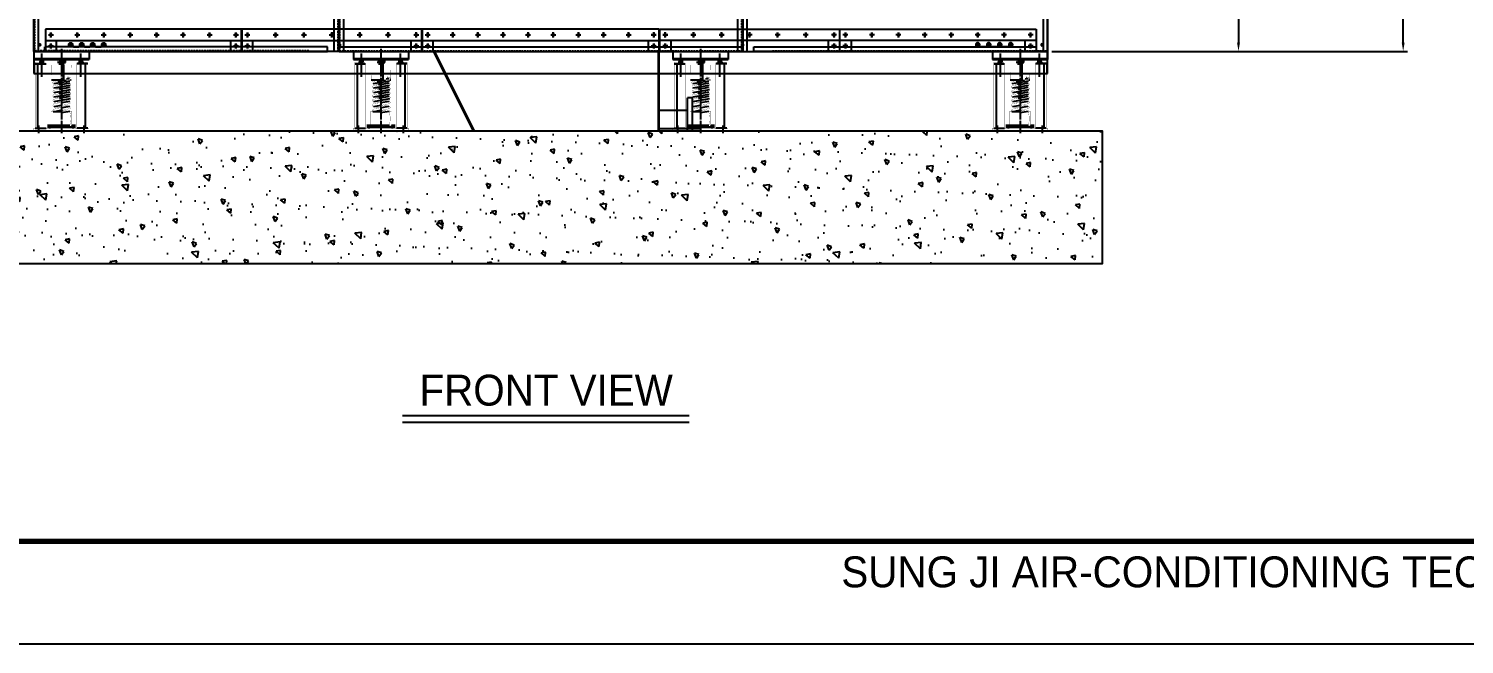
# Model space of a CAD drawing. Header units: millimetres. Extents: x 2760 to 22374, y 2628 to 16497.
# Drawn here: x 6053 to 12567, y 2628 to 5418 of the extents above; entities that cross this region are included whole.
import ezdxf
from ezdxf.enums import TextEntityAlignment as Align

# ---------------------------------------------------------------- set-up
doc = ezdxf.new("R2010")
doc.units = ezdxf.units.MM
doc.linetypes.add('CENTER', pattern=[65, 60, -2, 1, -2])
doc.linetypes.add('HIDDEN', pattern=[3, 2, -1])
doc.layers.get('DEFPOINTS').update_dxf_attribs({"color": 140})
for name, color, linetype in [('CENTER', 1, 'CENTER'), ('냉각탑_form', 1, 'Continuous'), ('냉각탑_text', 3, 'Continuous'), ('숨은선', 5, 'HIDDEN')]:
    doc.layers.add(name, color=color, linetype=linetype)
doc.styles.get("Standard").update_dxf_attribs({"font": 'arial.ttf'})
doc.styles.add('돋움', font='Dotum.ttf', dxfattribs={"width": 0.8})
doc.dimstyles.new('1.40', dxfattribs={"dimscale": 40, "dimtxt": 1, "dimasz": 1, "dimexe": 0.5, "dimexo": 0.5, "dimgap": 0.5, "dimtad": 1, "dimdec": 1, "dimzin": 9, "dimdsep": 46, "dimtxsty": 'Standard', "dimcen": 0, "dimclrd": 2, "dimclre": 2, "dimclrt": 3, "dimadec": 0, "dimazin": 0, "dimtfac": 1, "dimtdec": 1, "dimtmove": 1, "dimatfit": 3, "dimfxl": 1, "dimtolj": 1, "dimtzin": 0, "dimlwd": -1, "dimlwe": -1, "dimarcsym": 0})

# ---------------------------------------------------------------- blocks, each defined once
blk = doc.blocks.new('냉각탑form')
at = {"layer": 'DEFPOINTS'}
blk.add_lwpolyline([(0, 297.07), (420.1, 297.07), (420.1, 0), (0, 0)], close=True, dxfattribs=at)
at = {"layer": '냉각탑_form', "const_width": 0.5}
blk.add_lwpolyline([(10, 287.07), (10, 10), (410.1, 10), (410.1, 287.07)], close=True, dxfattribs=at)
at = {"layer": '냉각탑_form', "style": '돋움'}
blk.add_text('SUNG JI AIR-CONDITIONING TECHNOLOGY CO. LTD', height=3.0007, dxfattribs=at).set_placement((149.5, 5.53))
blk = doc.blocks.new('A$C62F70F52')
at = {"color": 7}
blk.add_circle((11.4, 11.4), 4.5, dxfattribs=at)
at = {"layer": 'CENTER'}
for p, q in [((0, 11.4), (22.7, 11.4)), ((11.4, 0), (11.4, 22.7))]:
    blk.add_line(p, q, dxfattribs=at)
blk = doc.blocks.new('15 3')
at = {"color": 7}
for p, q in [((383599.6, 68368.6), (383599.6, 68038.6)), ((385429.6, 68368.6), (383599.6, 68368.6)), ((385429.6, 68348.6), (383599.6, 68348.6)), ((383619.6, 68368.6), (383619.6, 68038.6)), ((385409.6, 68038.6), (385409.6, 68368.6)), ((385429.6, 68038.6), (385429.6, 68368.6)), ((383599.6, 68058.6), (385429.6, 68058.6)), ((383599.6, 68038.6), (385429.6, 68038.6))]:
    blk.add_line(p, q, dxfattribs=at)
at = {"layer": 'CENTER'}
for p, q in [((383638.1, 68385.5), (383638.1, 68356)), ((383818.1, 68385.5), (383818.1, 68356)), ((383998.1, 68385.5), (383998.1, 68356)), ((384178.1, 68385.5), (384178.1, 68356)), ((384851.1, 68385.5), (384851.1, 68356)), ((385031.1, 68385.5), (385031.1, 68356)), ((385211.1, 68385.5), (385211.1, 68356)), ((385391.1, 68385.5), (385391.1, 68356)), ((383592.1, 68338.6), (383607.1, 68338.6)), ((385422.1, 68338.6), (385437.1, 68338.6)), ((383593.3, 68203.6), (383608.3, 68203.6)), ((385423.3, 68203.6), (385438.3, 68203.6)), ((383593.3, 68068.6), (383608.3, 68068.6)), ((385423.3, 68068.6), (385438.3, 68068.6))]:
    blk.add_line(p, q, dxfattribs=at)
at = {"layer": '숨은선', "ltscale": 4}
for p, q in [((385429.6, 68366.6), (383599.6, 68366.6)), ((383601.6, 68368.6), (383601.6, 68038.6)), ((385427.6, 68038.6), (385427.6, 68368.6)), ((383599.6, 68040.6), (385429.6, 68040.6))]:
    blk.add_line(p, q, dxfattribs=at)
at = {"color": 7}
for p in [(383682.2, 68102.2), (383810.2, 68102.2), (383938.2, 68102.2), (383990.2, 68102.2), (384104.2, 68102.2), (384218.2, 68102.2), (384332.2, 68102.2), (384446.2, 68102.2), (384560.2, 68102.2), (384674.2, 68102.2), (384788.2, 68102.2), (384902.2, 68102.2), (385016.2, 68102.2), (385068.2, 68102.2), (385196.2, 68102.2), (385324.2, 68102.2), (383938.2, 68052.2), (383990.2, 68052.2), (385016.2, 68052.2), (385068.2, 68052.2)]:
    blk.add_blockref('A$C62F70F52', p, dxfattribs=at)
blk = doc.blocks.new('A$C53FC5966')
at = {"color": 7}
for p, q in [((890, 50), (0, 50)), ((0, 50), (0, 0)), ((890, 0), (890, 50)), ((0, 0), (890, 0))]:
    blk.add_line(p, q, dxfattribs=at)
blk = doc.blocks.new('A$C14574773')
at = {"color": 7}
for p, q in [((0, 50), (0, 0)), ((50, 0), (50, 50)), ((840, 50), (840, 0)), ((890, 0), (890, 50)), ((0, 0), (50, 0)), ((840, 0), (890, 0))]:
    blk.add_line(p, q, dxfattribs=at)
blk.add_blockref('A$C53FC5966', (0, 50), dxfattribs=at)
blk = doc.blocks.new('*U89')
blk.add_circle((0, 0), 3)
at = {"layer": 'CENTER'}
for p, q in [((-11.3, 0), (11.2, 0)), ((-11.3, 0), (11.2, 0)), ((-7.5, 0), (7.5, 0)), ((-7.5, 0), (7.5, 0)), ((-7.5, 0), (7.5, 0)), ((-7.5, 0), (7.5, 0)), ((0, 11.2), (0, -11.3)), ((0, 11.2), (0, -11.3)), ((0, 11.2), (0, -11.3)), ((0, 7.5), (0, -7.5)), ((0, 7.5), (0, -7.5)), ((0, 7.5), (0, -7.5)), ((0, 7.5), (0, -7.5))]:
    blk.add_line(p, q, dxfattribs=at)
blk = doc.blocks.new('*U90')
at = {"color": 0, "linetype": 'ByBlock', "lineweight": -2}
for p in [(0, 0), (120, 0), (240, 0), (360, 0), (480, 0), (600, 0), (720, 0), (840, 0)]:
    blk.add_blockref('*U89', p, dxfattribs=at)
blk = doc.blocks.new('12345')
at = {"color": 7}
for p, q in [((419561.4, 46783.8), (418671.4, 46783.8)), ((418671.4, 46783.8), (418671.4, 46733.8)), ((419561.4, 46733.8), (419561.4, 46783.8)), ((418671.4, 46733.8), (419561.4, 46733.8))]:
    blk.add_line(p, q, dxfattribs=at)
for p, q in [((418671.4, 46683.8), (418721.4, 46683.8)), ((418671.4, 46683.8), (418721.4, 46683.8)), ((418671.4, 46683.8), (418721.4, 46683.8)), ((419561.4, 46683.8), (419511.4, 46683.8))]:
    blk.add_line(p, q)
for centre in [(418696.4, 46708.8), (419536.4, 46708.8)]:
    blk.add_circle(centre, 3)
at = {"layer": 'CENTER'}
for p, q in [((418696.4, 46720), (418696.4, 46697.5)), ((418696.4, 46720), (418696.4, 46697.5)), ((418696.4, 46720), (418696.4, 46697.5)), ((418696.4, 46716.3), (418696.4, 46701.3)), ((418696.4, 46716.3), (418696.4, 46701.3)), ((418696.4, 46716.3), (418696.4, 46701.3)), ((418696.4, 46716.3), (418696.4, 46701.3)), ((419536.4, 46720), (419536.4, 46697.5)), ((419536.4, 46720), (419536.4, 46697.5)), ((419536.4, 46720), (419536.4, 46697.5)), ((418685.2, 46708.8), (418707.7, 46708.8)), ((418685.2, 46708.8), (418707.7, 46708.8)), ((418688.9, 46708.8), (418703.9, 46708.8)), ((418688.9, 46708.8), (418703.9, 46708.8)), ((418688.9, 46708.8), (418703.9, 46708.8)), ((418688.9, 46708.8), (418703.9, 46708.8)), ((419525.2, 46708.8), (419547.7, 46708.8)), ((419525.2, 46708.8), (419547.7, 46708.8))]:
    blk.add_line(p, q, dxfattribs=at)
at = {"color": 7}
for name, p in [('A$C14574773', (418671.4, 46683.8)), ('*U90', (418696.4, 46758.8))]:
    blk.add_blockref(name, p, dxfattribs=at)
blk = doc.blocks.new('zzf1')
at = {"color": 7}
for p, q in [((390044, 48421.6), (389228, 48421.6)), ((389228, 48421.6), (389228, 48371.6)), ((390044, 48421.6), (389228, 48421.6)), ((389228, 48421.6), (389228, 48371.6)), ((390044, 48321.6), (390044, 48421.6)), ((389228, 48371.6), (390044, 48371.6)), ((389228, 48371.6), (390044, 48371.6)), ((389228, 48371.6), (389228, 48321.6)), ((389278, 48321.6), (389278, 48371.6)), ((389994, 48371.6), (389994, 48321.6)), ((389228, 48321.6), (389278, 48321.6)), ((389994, 48321.6), (390044, 48321.6))]:
    blk.add_line(p, q, dxfattribs=at)
for p, q in [((389228, 48321.6), (389278, 48321.6)), ((389228, 48321.6), (389278, 48321.6)), ((389228, 48321.6), (389278, 48321.6)), ((390044, 48321.6), (389994, 48321.6))]:
    blk.add_line(p, q)
for centre in [(389253, 48396.6), (389253, 48346.6), (389381, 48396.6), (389509, 48396.6), (389636, 48396.8), (389763, 48396.6), (389891, 48396.8), (390019, 48396.6), (390019, 48396.6), (390019, 48346.6)]:
    blk.add_circle(centre, 3)
at = {"layer": 'CENTER'}
for p, q in [((389253, 48407.9), (389253, 48385.4)), ((389253, 48407.9), (389253, 48385.4)), ((389253, 48407.9), (389253, 48385.4)), ((389381, 48407.9), (389381, 48385.4)), ((389381, 48407.9), (389381, 48385.4)), ((389381, 48407.9), (389381, 48385.4)), ((389509, 48407.9), (389509, 48385.4)), ((389509, 48407.9), (389509, 48385.4)), ((389509, 48407.9), (389509, 48385.4)), ((389636, 48408), (389636, 48385.5)), ((389636, 48408), (389636, 48385.5)), ((389636, 48408), (389636, 48385.5)), ((389763, 48407.9), (389763, 48385.4)), ((389763, 48407.9), (389763, 48385.4)), ((389763, 48407.9), (389763, 48385.4)), ((389891, 48408), (389891, 48385.5)), ((389891, 48408), (389891, 48385.5)), ((389891, 48408), (389891, 48385.5)), ((390019, 48407.9), (390019, 48385.4)), ((390019, 48407.9), (390019, 48385.4)), ((390019, 48407.9), (390019, 48385.4)), ((390019, 48407.9), (390019, 48385.4)), ((390019, 48407.9), (390019, 48385.4)), ((390019, 48407.9), (390019, 48385.4)), ((389241.8, 48396.6), (389264.3, 48396.6)), ((389241.8, 48396.6), (389264.3, 48396.6)), ((389241.8, 48346.6), (389264.3, 48346.6)), ((389241.8, 48346.6), (389264.3, 48346.6)), ((389245.5, 48396.6), (389260.5, 48396.6)), ((389245.5, 48396.6), (389260.5, 48396.6)), ((389245.5, 48396.6), (389260.5, 48396.6)), ((389245.5, 48396.6), (389260.5, 48396.6)), ((389245.5, 48346.6), (389260.5, 48346.6)), ((389245.5, 48346.6), (389260.5, 48346.6)), ((389245.5, 48346.6), (389260.5, 48346.6)), ((389245.5, 48346.6), (389260.5, 48346.6)), ((389253, 48404.1), (389253, 48389.1)), ((389253, 48404.1), (389253, 48389.1)), ((389253, 48404.1), (389253, 48389.1)), ((389253, 48404.1), (389253, 48389.1)), ((389253, 48357.9), (389253, 48335.4)), ((389253, 48357.9), (389253, 48335.4)), ((389253, 48357.9), (389253, 48335.4)), ((389253, 48354.1), (389253, 48339.1)), ((389253, 48354.1), (389253, 48339.1)), ((389253, 48354.1), (389253, 48339.1)), ((389253, 48354.1), (389253, 48339.1)), ((389369.8, 48396.6), (389392.3, 48396.6)), ((389369.8, 48396.6), (389392.3, 48396.6)), ((389373.5, 48396.6), (389388.5, 48396.6)), ((389373.5, 48396.6), (389388.5, 48396.6)), ((389373.5, 48396.6), (389388.5, 48396.6)), ((389373.5, 48396.6), (389388.5, 48396.6)), ((389381, 48404.1), (389381, 48389.1)), ((389381, 48404.1), (389381, 48389.1)), ((389381, 48404.1), (389381, 48389.1)), ((389381, 48404.1), (389381, 48389.1)), ((389497.8, 48396.6), (389520.3, 48396.6)), ((389497.8, 48396.6), (389520.3, 48396.6)), ((389501.5, 48396.6), (389516.5, 48396.6)), ((389501.5, 48396.6), (389516.5, 48396.6)), ((389501.5, 48396.6), (389516.5, 48396.6)), ((389501.5, 48396.6), (389516.5, 48396.6)), ((389509, 48404.1), (389509, 48389.1)), ((389509, 48404.1), (389509, 48389.1)), ((389509, 48404.1), (389509, 48389.1)), ((389509, 48404.1), (389509, 48389.1)), ((389624.8, 48396.8), (389647.3, 48396.8)), ((389624.8, 48396.8), (389647.3, 48396.8)), ((389628.5, 48396.8), (389643.5, 48396.8)), ((389628.5, 48396.8), (389643.5, 48396.8)), ((389628.5, 48396.8), (389643.5, 48396.8)), ((389628.5, 48396.8), (389643.5, 48396.8)), ((389636, 48404.3), (389636, 48389.3)), ((389636, 48404.3), (389636, 48389.3)), ((389636, 48404.3), (389636, 48389.3)), ((389636, 48404.3), (389636, 48389.3)), ((389751.8, 48396.6), (389774.3, 48396.6)), ((389751.8, 48396.6), (389774.3, 48396.6)), ((389755.5, 48396.6), (389770.5, 48396.6)), ((389755.5, 48396.6), (389770.5, 48396.6)), ((389755.5, 48396.6), (389770.5, 48396.6)), ((389755.5, 48396.6), (389770.5, 48396.6)), ((389763, 48404.1), (389763, 48389.1)), ((389763, 48404.1), (389763, 48389.1)), ((389763, 48404.1), (389763, 48389.1)), ((389763, 48404.1), (389763, 48389.1)), ((389879.8, 48396.8), (389902.3, 48396.8)), ((389879.8, 48396.8), (389902.3, 48396.8)), ((389883.5, 48396.8), (389898.5, 48396.8)), ((389883.5, 48396.8), (389898.5, 48396.8)), ((389883.5, 48396.8), (389898.5, 48396.8)), ((389883.5, 48396.8), (389898.5, 48396.8)), ((389891, 48404.3), (389891, 48389.3)), ((389891, 48404.3), (389891, 48389.3)), ((389891, 48404.3), (389891, 48389.3)), ((389891, 48404.3), (389891, 48389.3)), ((390007.8, 48396.6), (390030.3, 48396.6)), ((390007.8, 48396.6), (390030.3, 48396.6)), ((390007.8, 48396.6), (390030.3, 48396.6)), ((390007.8, 48396.6), (390030.3, 48396.6)), ((390007.8, 48346.6), (390030.3, 48346.6)), ((390007.8, 48346.6), (390030.3, 48346.6)), ((390011.5, 48396.6), (390026.5, 48396.6)), ((390011.5, 48396.6), (390026.5, 48396.6)), ((390011.5, 48396.6), (390026.5, 48396.6)), ((390011.5, 48396.6), (390026.5, 48396.6)), ((390019, 48404.1), (390019, 48389.1)), ((390019, 48404.1), (390019, 48389.1)), ((390019, 48404.1), (390019, 48389.1)), ((390019, 48404.1), (390019, 48389.1)), ((390019, 48357.9), (390019, 48335.4)), ((390019, 48357.9), (390019, 48335.4)), ((390019, 48357.9), (390019, 48335.4))]:
    blk.add_line(p, q, dxfattribs=at)
blk = doc.blocks.new('aasdg1')
at = {"color": 7}
for p, q in [((394168.8, 46206.6), (393092.8, 46206.6)), ((393092.8, 46206.6), (393092.8, 46156.6)), ((394168.8, 46206.6), (393092.8, 46206.6)), ((393092.8, 46206.6), (393092.8, 46156.6)), ((394168.8, 46156.6), (394168.8, 46206.6)), ((393092.8, 46156.6), (394168.8, 46156.6)), ((393092.8, 46156.6), (394168.8, 46156.6)), ((393092.8, 46156.6), (393092.8, 46106.6)), ((393142.8, 46106.6), (393142.8, 46156.6)), ((394118.8, 46156.6), (394118.8, 46106.6)), ((394168.8, 46106.6), (394168.8, 46156.6)), ((393092.8, 46106.6), (393142.8, 46106.6)), ((394118.8, 46106.6), (394168.8, 46106.6))]:
    blk.add_line(p, q, dxfattribs=at)
for p, q in [((393092.8, 46106.6), (393142.8, 46106.6)), ((393092.8, 46106.6), (393142.8, 46106.6)), ((393092.8, 46106.6), (393142.8, 46106.6)), ((394168.8, 46106.6), (394118.8, 46106.6))]:
    blk.add_line(p, q)
for centre in [(393117.8, 46181.6), (393117.8, 46131.6), (393117.8, 46131.6), (393231.8, 46181.6), (393345.8, 46181.6), (393459.8, 46181.6), (393573.8, 46181.6), (393687.8, 46181.6), (393801.8, 46181.6), (393915.8, 46181.6), (394029.8, 46181.6), (394143.8, 46181.6), (394143.8, 46131.6), (394143.8, 46131.6)]:
    blk.add_circle(centre, 3)
at = {"layer": 'CENTER'}
for p, q in [((393117.8, 46192.9), (393117.8, 46170.4)), ((393117.8, 46192.9), (393117.8, 46170.4)), ((393117.8, 46192.9), (393117.8, 46170.4)), ((393231.8, 46192.9), (393231.8, 46170.4)), ((393231.8, 46192.9), (393231.8, 46170.4)), ((393231.8, 46192.9), (393231.8, 46170.4)), ((393345.8, 46192.9), (393345.8, 46170.4)), ((393345.8, 46192.9), (393345.8, 46170.4)), ((393345.8, 46192.9), (393345.8, 46170.4)), ((393459.8, 46192.9), (393459.8, 46170.4)), ((393459.8, 46192.9), (393459.8, 46170.4)), ((393459.8, 46192.9), (393459.8, 46170.4)), ((393573.8, 46192.9), (393573.8, 46170.4)), ((393573.8, 46192.9), (393573.8, 46170.4)), ((393573.8, 46192.9), (393573.8, 46170.4)), ((393687.8, 46192.9), (393687.8, 46170.4)), ((393687.8, 46192.9), (393687.8, 46170.4)), ((393687.8, 46192.9), (393687.8, 46170.4)), ((393801.8, 46192.9), (393801.8, 46170.4)), ((393801.8, 46192.9), (393801.8, 46170.4)), ((393801.8, 46192.9), (393801.8, 46170.4)), ((393915.8, 46192.9), (393915.8, 46170.4)), ((393915.8, 46192.9), (393915.8, 46170.4)), ((393915.8, 46192.9), (393915.8, 46170.4)), ((394029.8, 46192.9), (394029.8, 46170.4)), ((394029.8, 46192.9), (394029.8, 46170.4)), ((394029.8, 46192.9), (394029.8, 46170.4)), ((394143.8, 46192.9), (394143.8, 46170.4)), ((394143.8, 46192.9), (394143.8, 46170.4)), ((394143.8, 46192.9), (394143.8, 46170.4)), ((393106.5, 46181.6), (393129, 46181.6)), ((393106.5, 46181.6), (393129, 46181.6)), ((393106.5, 46131.6), (393129, 46131.6)), ((393106.5, 46131.6), (393129, 46131.6)), ((393106.5, 46131.6), (393129, 46131.6)), ((393106.5, 46131.6), (393129, 46131.6)), ((393110.3, 46131.6), (393125.3, 46131.6)), ((393110.3, 46131.6), (393125.3, 46131.6)), ((393110.3, 46131.6), (393125.3, 46131.6)), ((393110.3, 46131.6), (393125.3, 46131.6)), ((393117.8, 46142.9), (393117.8, 46120.4)), ((393117.8, 46142.9), (393117.8, 46120.4)), ((393117.8, 46142.9), (393117.8, 46120.4)), ((393117.8, 46142.9), (393117.8, 46120.4)), ((393117.8, 46142.9), (393117.8, 46120.4)), ((393117.8, 46142.9), (393117.8, 46120.4)), ((393117.8, 46139.1), (393117.8, 46124.1)), ((393117.8, 46139.1), (393117.8, 46124.1)), ((393117.8, 46139.1), (393117.8, 46124.1)), ((393117.8, 46139.1), (393117.8, 46124.1)), ((393220.5, 46181.6), (393243, 46181.6)), ((393220.5, 46181.6), (393243, 46181.6)), ((393334.5, 46181.6), (393357, 46181.6)), ((393334.5, 46181.6), (393357, 46181.6)), ((393448.5, 46181.6), (393471, 46181.6)), ((393448.5, 46181.6), (393471, 46181.6)), ((393562.5, 46181.6), (393585, 46181.6)), ((393562.5, 46181.6), (393585, 46181.6)), ((393676.5, 46181.6), (393699, 46181.6)), ((393676.5, 46181.6), (393699, 46181.6)), ((393790.5, 46181.6), (393813, 46181.6)), ((393790.5, 46181.6), (393813, 46181.6)), ((393904.5, 46181.6), (393927, 46181.6)), ((393904.5, 46181.6), (393927, 46181.6)), ((394018.5, 46181.6), (394041, 46181.6)), ((394018.5, 46181.6), (394041, 46181.6)), ((394155, 46181.6), (394132.5, 46181.6)), ((394155, 46181.6), (394132.5, 46181.6)), ((394132.5, 46131.6), (394155, 46131.6)), ((394132.5, 46131.6), (394155, 46131.6)), ((394143.8, 46142.9), (394143.8, 46120.4)), ((394143.8, 46142.9), (394143.8, 46120.4)), ((394143.8, 46142.9), (394143.8, 46120.4))]:
    blk.add_line(p, q, dxfattribs=at)
blk = doc.blocks.new('A$C689E714F')
at = {"layer": 'CENTER'}
blk.add_line((0, 29.5), (0, 0), dxfattribs=at)
blk = doc.blocks.new('A$C0D98618E')
for p, q in [((0, 0), (0, 330)), ((0, 0), (0, 330)), ((0, 330), (0, 0)), ((0, 0), (0, 330)), ((0, 0), (0, 330)), ((0, 330), (0, 0)), ((0, 330), (1262, 330)), ((20, 330), (20, 0)), ((20, 330), (20, 0)), ((20, 310), (1383, 310)), ((1363, 0), (1363, 310)), ((1333, 0), (0, 0)), ((1333, 0), (0, 0)), ((0, 0), (1333, 0)), ((1333, 20), (50, 20)), ((52, 0), (102, 0)), ((52, 0), (102, 0)), ((52, 0), (102, 0)), ((179, 20), (204.5, 20)), ((229.5, 20), (254.5, 20)), ((279.5, 20), (304.5, 20)), ((942, 0), (892, 0)), ((944, 0), (994, 0))]:
    blk.add_line(p, q)
at = {"color": 7}
for p, q in [((1383, 330), (0, 330)), ((0, 330), (0, 0)), ((1383, 330), (1383, 0)), ((1383, 0), (1383, 330)), ((0, 0), (50, 0)), ((50, 0), (50, 20)), ((1333, 0), (1333, 20)), ((1383, 0), (1333, 0))]:
    blk.add_line(p, q, dxfattribs=at)
for centre, radius in [((25, 300), 4.5), ((25, 165), 4.5), ((25, 30), 4.5), ((167, 30), 9), ((217, 30), 9), ((267, 30), 9), ((317, 30), 9)]:
    blk.add_circle(centre, radius)
at = {"layer": 'CENTER'}
for p, q in [((17.5, 300), (32.5, 300)), ((17.5, 300), (32.5, 300)), ((25, 307.5), (25, 292.5)), ((25, 307.5), (25, 292.5)), ((17.5, 165), (32.5, 165)), ((17.5, 165), (32.5, 165)), ((25, 172.5), (25, 157.5)), ((25, 172.5), (25, 157.5)), ((17.5, 30), (32.5, 30)), ((17.5, 30), (32.5, 30)), ((25, 37.5), (25, 22.5)), ((25, 37.5), (25, 22.5)), ((177, 30), (157, 30)), ((167, 40), (167, 20)), ((227, 30), (207, 30)), ((217, 40), (217, 20)), ((277, 30), (257, 30)), ((267, 40), (267, 20)), ((327, 30), (307, 30)), ((317, 40), (317, 20))]:
    blk.add_line(p, q, dxfattribs=at)
at = {"layer": '숨은선', "ltscale": 4}
for p, q in [((2, 330), (2, 2)), ((2, 330), (2, 2)), ((1381, 0), (1381, 330)), ((1248, 2), (0, 2)), ((1248, 2), (0, 2))]:
    blk.add_line(p, q, dxfattribs=at)
at = {"color": 7}
for name, p in [('A$C689E714F', (37.5, 315.4)), ('A$C689E714F', (222.5, 315.4)), ('A$C689E714F', (407.5, 315.4)), ('A$C689E714F', (592.5, 315.4)), ('A$C689E714F', (777.5, 315.4)), ('A$C689E714F', (962.5, 315.4)), ('A$C689E714F', (1039.5, 315.4)), ('A$C689E714F', (1224.5, 315.4)), ('A$C689E714F', (1345.5, 315.4)), ('A$C62F70F52', (190.6, 243.6)), ('A$C62F70F52', (533.6, 243.6)), ('A$C62F70F52', (876.6, 243.6)), ('A$C62F70F52', (190.6, 193.6)), ('A$C62F70F52', (533.6, 193.6)), ('A$C62F70F52', (876.6, 193.6)), ('A$C62F70F52', (65.6, 63.6)), ('A$C62F70F52', (185.6, 63.6)), ('A$C62F70F52', (305.6, 63.6)), ('A$C62F70F52', (425.6, 63.6)), ('A$C62F70F52', (545.6, 63.6)), ('A$C62F70F52', (665.6, 63.6)), ('A$C62F70F52', (785.6, 63.6)), ('A$C62F70F52', (905.6, 63.6)), ('A$C62F70F52', (957.6, 63.6)), ('A$C62F70F52', (1085.6, 63.6)), ('A$C62F70F52', (1213.6, 63.6)), ('A$C62F70F52', (1340.6, 63.6)), ('A$C62F70F52', (65.6, 13.6)), ('A$C62F70F52', (905.6, 13.6)), ('A$C62F70F52', (957.6, 13.6))]:
    blk.add_blockref(name, p, dxfattribs=at)
blk = doc.blocks.new('A$C0E7A176C')
for p, q in [((0.5, 371.5), (0.5, 334.3)), ((0.5, 371.5), (250.5, 371.5)), ((0.5, 334.3), (250.5, 334.3)), ((30.5, 320.8), (30.5, 334.3)), ((30.5, 320.8), (30.5, 334.3)), ((31.2, 334.3), (31.2, 320.8)), ((42.7, 334.3), (42.7, 320.8)), ((43.5, 320.8), (43.5, 334.3)), ((112, 334.3), (138.9, 334.3)), ((116.4, 331.2), (116.4, 321.1)), ((134.6, 331.2), (134.6, 321.1)), ((134.6, 321.1), (134.6, 331.2)), ((143.1, 321.1), (143.1, 331.2)), ((143.1, 321.1), (143.1, 331.2)), ((207.5, 320.8), (207.5, 339.3)), ((207.5, 320.8), (207.5, 334.3)), ((208.2, 339.3), (208.2, 314.8)), ((208.2, 334.3), (208.2, 320.8)), ((219.7, 339.3), (219.7, 314.8)), ((219.7, 334.3), (219.7, 320.8)), ((220.5, 320.8), (220.5, 339.3)), ((220.5, 320.8), (220.5, 334.3)), ((220.5, 320.8), (220.5, 334.3)), ((250.5, 371.5), (250.5, 334.3)), ((6.5, 314.8), (55.5, 314.8)), ((45, 320.8), (23.9, 320.8)), ((125.5, 321.1), (107.9, 321.1)), ((117.1, 320), (116.4, 321.1)), ((117.1, 320), (125.5, 320)), ((117.1, 320), (117.1, 310.1)), ((125.5, 321.1), (143.1, 321.1)), ((125.5, 321.1), (143.1, 321.1)), ((133.9, 320), (125.5, 320)), ((133.9, 320), (134.5, 321.1)), ((133.9, 320), (133.9, 310.1)), ((133.9, 310.1), (133.9, 237.5)), ((134.5, 310.1), (134.5, 238)), ((244.5, 314.8), (195.5, 314.8)), ((206, 320.8), (227.1, 320.8)), ((80.9, 243.1), (125.5, 243.1)), ((163.8, 237.1), (90.2, 223.8)), ((164.4, 217.4), (90.9, 204.1)), ((164.4, 197.1), (90.9, 183.8)), ((108.5, 238), (107.1, 243.1)), ((108.5, 238), (125.5, 238)), ((116.5, 220.3), (163.1, 229.2)), ((116.5, 200), (163.1, 208.8)), ((117.1, 228.7), (117.1, 220.4)), ((117.1, 208.9), (117.1, 200.1)), ((148.9, 246.3), (161.9, 248.7)), ((154.4, 253.3), (156.3, 253.3)), ((167.2, 243.1), (170.1, 243.1)), ((164.4, 176.7), (90.9, 163.4)), ((164.4, 156.4), (90.9, 143.1)), ((115.9, 166.2), (124.9, 166.2)), ((116.5, 179.6), (163.1, 188.4)), ((116.5, 168.1), (116.5, 165.5)), ((116.5, 159.2), (163.1, 168.1)), ((117.1, 189), (117.1, 179.7)), ((133.9, 166.2), (124.9, 166.2)), ((125.5, 139.7), (163.1, 146.1)), ((133.3, 171.1), (133.3, 165.5)), ((88.1, 98.6), (125.5, 98.6)), ((125.5, 126.1), (91.2, 120.2)), ((127.7, 104.3), (102, 98.5)), ((127.7, 104.3), (102.6, 98.6)), ((163.1, 98.5), (125.5, 92.9)), ((125.5, 94), (129.9, 93.7)), ((128.1, 117.4), (163.1, 123.4)), ((6.5, 23.5), (55.5, 23.5)), ((61.5, 35.6), (78.2, 35.6)), ((125.5, 29.1), (61.5, 29.1)), ((61.5, 29.1), (125.5, 29.1)), ((61.5, 29.1), (189.6, 29.1)), ((74.4, 29.1), (61.5, 29.1)), ((78.2, 37.4), (78.2, 35.6)), ((163.6, 35.6), (78.2, 35.6)), ((172.8, 37.4), (172.8, 35.6)), ((189.5, 35.6), (172.8, 35.6)), ((176.6, 29.1), (189.5, 29.1)), ((244.5, 23.5), (195.5, 23.5))]:
    blk.add_line(p, q)
at = {"linetype": 'HIDDEN'}
for p, q in [((0.5, 339.3), (250.5, 339.3)), ((17.5, 314.8), (17.5, 23.5)), ((233.5, 314.8), (233.5, 23.5)), ((78.2, 35.6), (61.5, 35.6)), ((172.8, 35.6), (189.5, 35.6))]:
    blk.add_line(p, q, dxfattribs=at)
at = {"linetype": 'CENTER'}
for p, q in [((214, 319.8), (214, 361.5)), ((214, 324.9), (214, 349.8)), ((72.6, 21.2), (72.6, 38.9)), ((178.4, 21.2), (178.4, 38.9))]:
    blk.add_line(p, q, dxfattribs=at)
at = {"color": 0}
for p, q in [((133.9, 309.1), (134.8, 310.1)), ((141.6, 238), (145.8, 242.3))]:
    blk.add_line(p, q, dxfattribs=at)
for points in [[(112, 334.3, 0.898, 0.898, 0.322657), (107.9, 331.2, 0.898, 0.898, 0), (107.9, 321.1, 0.898, 0.898, 0), (116.4, 321.1, 0.562, 0.562, 0), (116.4, 310.1, 0.562, 0.562, 0)], [(134.5, 310.1, 0.562, 0.562, 0), (134.5, 321.1, 0.898, 0.898, 0), (143.1, 321.1, 0.898, 0.898, 0), (143.1, 331.2, 0.898, 0.898, 0.322657), (138.9, 334.3, 0.898, 0.898, -0.322657)]]:
    blk.add_lwpolyline(points, format="xyseb")
for points, const_width in [([(30.5, 320.8), (6.5, 320.8), (6.5, 23.5), (0.5, 23.5), (0.5, 9.5), (250.5, 9.5), (250.5, 23.5), (244.5, 23.5), (244.5, 320.8), (220.5, 320.8)], 1), ([(6.5, 320.8), (30.5, 320.8)], 1), ([(43.5, 320.8), (52.4, 320.8), (52.4, 314.8)], 1), ([(45, 320.8), (52.4, 320.8)], 1), ([(52.4, 320.8), (52.4, 314.8)], 1), ([(195.5, 314.8), (195.5, 23.5), (55.5, 23.5), (55.5, 314.8)], 1), ([(125.5, 310.1), (80.1, 310.1), (80.9, 243.1), (107.1, 243.1)], 0.68), ([(167.2, 251.6), (167.2, 243.1), (170, 243.1), (170.9, 310.1), (125.5, 310.1)], 0.68), ([(206, 320.8), (198.5, 320.8)], 1), ([(198.5, 320.8), (198.5, 314.8)], 1), ([(207.5, 320.8), (198.5, 320.8), (198.5, 314.8)], 1), ([(244.5, 320.8), (220.5, 320.8)], 1), ([(90.2, 235.3), (108.4, 238.6)], 0.898), ([(90.2, 223.8), (115.9, 222.7)], 0.898), ([(90.9, 215.6), (116.5, 220.3)], 0.898), ([(90.9, 204.1), (116.5, 203)], 0.898), ([(90.9, 195.3), (116.5, 200)], 0.898), ([(116.5, 228.5), (116.5, 220.3)], 0.562), ([(116.5, 208.8), (116.5, 200)], 0.562), ([(142.5, 238), (133.9, 238)], 0.898), ([(163.1, 208.8), (133.9, 210.6)], 0.898), ([(133.9, 238), (133.9, 223.6)], 0.73), ([(133.9, 211.9), (133.9, 203.3)], 0.73), ([(163.1, 229.2), (134.6, 230.9)], 0.898), ([(142.5, 238), (154.4, 253.3), (165.5, 253.3)], 0.68), ([(161.9, 248.7), (151.4, 249.4)], 0.898), ([(90.9, 183.8), (116.5, 182.7)], 0.898), ([(90.9, 174.9), (116.5, 179.6)], 0.898), ([(90.9, 163.4), (128.6, 161.8)], 0.898), ([(90.9, 154.6), (128.6, 161.4)], 0.898), ([(90.9, 143.1), (126.1, 139.8)], 0.898), ([(90.9, 133.4), (125.5, 139.7)], 0.898), ([(115.9, 166.2), (116.5, 165.5)], 0.73), ([(115.9, 167.9), (115.9, 166.2)], 0.562), ([(116.5, 188.9), (116.5, 179.6)], 0.562), ([(116.5, 165.5), (124.9, 165.5)], 0.562), ([(133.3, 165.5), (124.9, 165.5)], 0.562), ([(163.1, 146.1), (125.5, 149.6)], 0.898), ([(133.9, 166.2), (133.3, 165.5)], 0.562), ([(163.1, 188.4), (133.9, 190.2)], 0.898), ([(163.1, 168.1), (133.9, 169.9)], 0.898), ([(133.9, 191.6), (133.9, 182.9)], 0.73), ([(133.9, 171.2), (133.9, 166.2)], 0.73), ([(88.1, 98.6), (78.2, 98.6), (78.2, 37.4), (61.5, 37.4), (61.5, 29.1)], 0.898), ([(90.9, 119.8), (128.1, 117.4)], 0.898), ([(128.1, 117.4), (90.9, 109.4)], 0.898), ([(125.5, 126.1), (163.1, 123.4)], 0.898), ([(163.1, 98.5), (127.7, 104.3)], 0.898), ([(163.1, 99.5), (127.7, 104.3)], 0.898), ([(163, 98.6), (172.8, 98.6), (172.8, 37.4), (189.5, 37.4), (189.5, 29.1)], 0.898), ([(61.5, 29.1), (61.5, 23.5)], 0.898), ([(189.5, 29.1), (189.5, 23.5)], 0.898)]:
    blk.add_lwpolyline(points, dxfattribs=dict(const_width=const_width))
for points, const_width in [([(90.2, 235.3, 0.725116), (90.2, 223.8, 0.725116)], 0.898), ([(90.9, 215.6, 0.725116), (90.9, 204.1, 0.725116)], 0.898), ([(90.9, 195.3, 0.725116), (90.9, 183.8, 0.725116)], 0.898), ([(133.3, 231.6), (161.9, 236.4, 0.664207), (161.9, 248.7, 0.63815)], 0.898), ([(133.3, 231.6), (161.9, 236.4, 0.562661), (163.6, 247.7, 0.562661)], 0.898), ([(134.6, 212), (163.1, 216.8, 0.664207), (163.1, 229.2, 0.63815)], 0.898), ([(134.6, 191.7), (163.1, 196.4, 0.664207), (163.1, 208.8, 0.63815)], 0.898), ([(167.2, 251.6, 0.414214), (165.5, 253.3, 0.414214)], 0.68), ([(90.9, 174.9, 0.725116), (90.9, 163.4, 0.725116)], 0.898), ([(90.9, 154.6, 0.725116), (90.9, 143.1, 0.725116)], 0.898), ([(90.9, 133.4, 0.611938), (90.9, 119.8, 0.611938)], 0.898), ([(125.5, 126.1), (163.1, 134.6, 0.712533), (163.1, 146.1, 0.643566)], 0.898), ([(125.5, 149.5), (163.1, 155.7, 0.664207), (163.1, 168.1, 0.63815)], 0.898), ([(133.3, 171.1), (163.1, 176.1, 0.664207), (163.1, 188.4)], 0.898), ([(90.9, 109.4, 0.495188), (88.4, 98.2, 0.495188)], 0.898), ([(163.1, 123.4, -0.712533), (163.1, 111.8), (127.7, 104.3)], 0.898), ([(163.6, 35.6, 0.123757), (163.1, 98.5, 0.60596)], 0.898)]:
    blk.add_lwpolyline(points, format="xyb", dxfattribs=dict(const_width=const_width))
for centre, radius, start, end in [((112.1, 329.8), 4.44, 17.21844, 162.78156), ((125.6, 319.1), 15.2, 90.48284, 127.3884), ((125.4, 319.1), 15.2, 52.6116, 89.51716), ((138.8, 329.8), 4.44, 17.21844, 162.78156)]:
    blk.add_arc(centre, radius, start, end)
at = {"layer": 'CENTER'}
for p, q in [((37, 256.6), (37, 361.5)), ((125.5, 382.3), (125.5, 0.1)), ((214, 256.6), (214, 361.5)), ((23, 0), (23, 35.2)), ((228, 0), (228, 35.2))]:
    blk.add_line(p, q, dxfattribs=at)
blk = doc.blocks.new('*D123')
at = {"color": 2, "transparency": 16777216}
for p, q in [((10696.1, 8015.7), (11562.6, 8015.7)), ((11542.6, 7975.7), (11542.6, 5355.7)), ((10696.1, 5315.7), (11562.6, 5315.7))]:
    blk.add_line(p, q, dxfattribs=at)
for points in [[(11536, 7975.7), (11549.3, 7975.7), (11542.6, 8015.7)], [(11536, 5355.7), (11549.3, 5355.7), (11542.6, 5315.7)]]:
    blk.add_solid(points, dxfattribs=at)
at = {"layer": 'DEFPOINTS', "color": 0, "transparency": 16777216}
for p in [(10676.1, 8015.7), (10676.1, 5315.7), (11542.6, 5315.7)]:
    blk.add_point(p, dxfattribs=at)
at = {"color": 3, "transparency": 16777216, "insert": (11420.5, 6665.7), "char_height": 200, "attachment_point": 5, "rotation": 90}
blk.add_mtext('\\A1;2700', dxfattribs=at)
blk = doc.blocks.new('_DotSmall')
at = {"color": 0, "linetype": 'ByBlock', "const_width": 0.5}
blk.add_lwpolyline([(-0.0625, 0, 1), (0.0625, 0, 1)], format="xyb", close=True, dxfattribs=at)
blk = doc.blocks.new('*D120')
at = {"color": 2, "transparency": 16777216}
for p, q in [((10716.1, 9515.7), (12309.9, 9515.7)), ((12289.9, 5355.7), (12289.9, 9475.7)), ((10716.1, 5315.7), (12309.9, 5315.7))]:
    blk.add_line(p, q, dxfattribs=at)
for points in [[(12283.2, 9475.7), (12296.6, 9475.7), (12289.9, 9515.7)], [(12283.2, 5355.7), (12296.6, 5355.7), (12289.9, 5315.7)]]:
    blk.add_solid(points, dxfattribs=at)
at = {"layer": 'DEFPOINTS', "color": 0, "transparency": 16777216}
for p in [(10696.1, 9515.7), (12289.9, 9515.7), (10696.1, 5315.7)]:
    blk.add_point(p, dxfattribs=at)
at = {"color": 3, "transparency": 16777216, "insert": (12167.8, 7415.7), "char_height": 200, "attachment_point": 5, "rotation": 90}
blk.add_mtext('\\A1;4200', dxfattribs=at)

msp = doc.modelspace()

# ---------------------------------------------------------------- hatches: boundary and pattern name
h = msp.add_hatch()
h.set_pattern_fill('AR-CONC', color=8, scale=1.28, angle=90)
h.set_pattern_definition([(140, (-15019.24, 6261.12), (20.402, 233.1964), [24.384, -268.224]), (85, (-15019.24, 6261.12), (-244.5528, -45.1116), [19.5072, -214.58]), (190.4514, (-15017.54, 6280.56), (-224.1507, 188.0848), [20.7232, -227.9555]), (136.1842, (-15084.26, 6261.12), (53.8142, 346.9812), [36.576, -402.336]), (186.6356, (-15079.78, 6290.04), (-316.7054, 303.8773), [31.085, -341.9336]), (81.1842, (-15084.26, 6261.12), (-316.7054, 303.8773), [29.2608, -321.8685]), (111, (-15068, 6293.64), (130.8995, 194.0664), [24.384, -268.224]), (56, (-15068, 6293.64), (-235.7606, 79.1066), [19.5072, -214.5792]), (161.4514, (-15057.1, 6309.8), (-104.8611, 273.173), [20.7232, -227.9551]), (127.5, (-15019.24, 6261.125), (-108.23045, 3.9534), [0, -211.97824, 0, -217.8304, 0, -215.392]), (97.5, (-15019.24, 6261.12), (-128.23114, 85.52917), [0, -124.19584, 0, -207.10144, 0, -82.0928]), (57.5, (-15019.24, 6188.62), (7.3328, 173.55596), [0, -81.28, 0, -253.5936, 0, -336.4992]), (47.5, (-15019.24, 6156.11), (-32.5459, 189.60535), [0, -105.664, 0, -168.4122, 0, -238.9632])])
h.paths.add_polyline_path([(5826.136, 4953.687), (5826.136, 4353.687), (10926.136, 4353.687), (10926.136, 4953.687)])

# ---------------------------------------------------------------- linework, layer by layer
at = {"color": 4}
for p, q in [((6076.136, 5315.689), (6076.136, 5215.689)), ((10676.136, 5215.689), (10676.136, 5315.689)), ((6076.136, 5215.689), (10676.136, 5215.689))]:
    msp.add_line(p, q, dxfattribs=at)
for p, q in [((7889.746, 5315.689), (8070.187, 4953.687)), ((7893.575, 5315.689), (8074.016, 4953.687)), ((8911.137, 4953.687), (8911.137, 5315.689)), ((8914.337, 4952.148), (8914.337, 5315.689))]:
    msp.add_line(p, q)
at = {"color": 7}
for p, q in [((9064.306, 5105.339), (9042.306, 5105.339)), ((9042.306, 4953.687), (9042.306, 5105.339)), ((9042.306, 5068.018), (9042.306, 5102.659)), ((9064.306, 4953.687), (9064.306, 5105.339)), ((9042.306, 5047.939), (8911.137, 5047.939))]:
    msp.add_line(p, q, dxfattribs=at)
at = {"color": 1}
for p, q in [((7749.432, 3664.886), (9049.432, 3664.886)), ((7749.432, 3634.886), (9049.432, 3634.886))]:
    msp.add_line(p, q, dxfattribs=at)
at = {"color": 8}
msp.add_lwpolyline([(5826.136, 4953.687), (5826.136, 4353.687), (10926.136, 4353.687), (10926.136, 4953.687)], close=True, dxfattribs=at)
at = {"layer": 'CENTER'}
msp.add_line((8911.137, 4965.339), (9096.306, 4965.339), dxfattribs=at)

# ---------------------------------------------------------------- block references
for name, p in [('A$C0D98618E', (6076.145, 5315.689)), ('15 3', (-376138.477, -62722.865)), ('12345', (-412543.291, -41368.085)), ('zzf1', (-382207.884, -43005.953)), ('aasdg1', (-385254.636, -40790.961)), ('A$C0E7A176C', (6075.636, 4944.173)), ('A$C0E7A176C', (7525.624, 4944.173)), ('A$C0E7A176C', (8975.624, 4944.173)), ('A$C0E7A176C', (10425.639, 4944.173))]:
    msp.add_blockref(name, p)
at = {"xscale": -1}
for name, p in [('A$C0D98618E', (10676.136, 5315.689)), ('zzf1', (398960.175, -43005.953)), ('12345', (429295.582, -41368.085))]:
    msp.add_blockref(name, p, dxfattribs=at)
at = {"layer": '냉각탑_form', "xscale": 46.6879607252911, "yscale": 46.6879607252911, "zscale": 46.6879607252911}
msp.add_blockref('냉각탑form', (2760.466, 2627.731), dxfattribs=at)

# ---------------------------------------------------------------- texts
at = {"layer": '냉각탑_text', "style": '돋움'}
msp.add_text('FRONT VIEW', height=140, dxfattribs=at).set_placement((8400.779, 3779.756), align=Align.MIDDLE_CENTER)

# ---------------------------------------------------------------- dimensions: what is measured, and where the dimension line sits
at = {"color": 7}
for base, p1, p2, picture, middle in [((12289.892, 9515.689), (10696.136, 5315.689), (10696.136, 9515.689), '*D120', (12167.777, 7415.689)), ((11542.631, 5315.689), (10676.145, 8015.689), (10676.136, 5315.689), '*D123', (11420.517, 6665.689))]:
    dim = msp.add_linear_dim(base=base, p1=p1, p2=p2, angle=90, dimstyle='1.40', override={"dimtxt": 5, "dimblk1": 'DotSmall', "dimfxl": 1.25}, dxfattribs=at)
    dim.commit()
    dim.dimension.update_dxf_attribs({"geometry": picture, "text_midpoint": middle})

doc.saveas('drawing.dxf')
